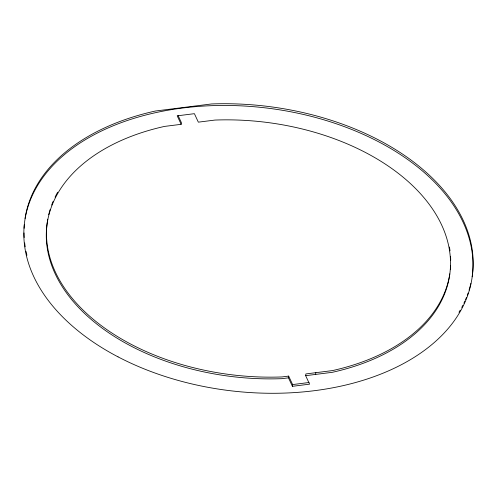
<?xml version="1.0" encoding="UTF-8"?>
<svg xmlns="http://www.w3.org/2000/svg" width="497" height="497" viewBox="0 0 497 497"><rect width="100%" height="100%" fill="white"/><g stroke="black" fill="none" stroke-linecap="round" stroke-linejoin="round"><path stroke-width="0.75" d="M449.797 273.841A202.925 128.257 6.6 0 1 332.474 370.588L305.854 373.937L305.649 375.67L309.594 384.156L292.416 386.318L288.471 377.832L281.818 378.671A202.925 128.257 6.6 0 1 55.13 273.698A202.925 128.257 6.6 0 1 164.526 126.412L181.163 124.318L181.362 122.585L178.025 115.41M288.471 377.832L288.67 376.099L282.023 376.937A202.925 128.257 6.6 0 1 47.296 222.171M292.416 386.318L292.615 384.579L288.67 376.099M315.638 374.415L315.837 372.682M305.649 375.67L332.276 372.321A202.925 128.257 6.6 0 0 441.671 225.042A202.925 128.257 6.6 0 0 214.977 120.063L198.34 122.156L194.402 113.676L177.218 115.838L181.163 124.318M292.615 384.579L309.047 382.51M470.87 283.452A225.47 142.509 6.6 0 1 469.062 290.124M468.093 293.068A225.47 142.509 6.6 0 1 467.298 295.261M466.447 297.448A225.47 142.509 6.6 0 1 465.54 299.616M464.906 301.052A225.47 142.509 6.6 0 1 463.906 303.195M462.856 305.313A225.47 142.509 6.6 0 1 461.75 307.419M460.203 310.19A225.47 142.509 6.6 0 1 458.979 312.24M26.919 255.222A225.47 142.509 6.6 0 1 26.043 251.407M25.198 246.798A225.47 142.509 6.6 0 1 24.664 242.946M24.185 237.541A225.47 142.509 6.6 0 1 24.03 232.919M24.104 228.322A225.47 142.509 6.6 0 1 24.341 224.52M25.049 218.512A225.47 142.509 6.6 0 1 155.406 111.017L211.467 103.96A225.47 142.509 6.6 0 1 472.15 276.754M47.408 221.426A202.925 128.257 6.6 0 1 47.78 219.183M48.718 214.71A202.925 128.257 6.6 0 1 50.147 209.51M51.645 205.093A202.925 128.257 6.6 0 1 53.092 201.453M55.055 197.147A202.925 128.257 6.6 0 1 57.646 192.233M449.437 247.015A202.925 128.257 6.6 0 1 450.021 250.873M450.549 256.284A202.925 128.257 6.6 0 1 450.704 260.148M450.624 265.522A202.925 128.257 6.6 0 1 450.35 269.331M118.044 356.865A225.47 142.509 6.6 0 0 471.951 278.488A225.47 142.509 6.6 0 0 155.207 112.751A225.47 142.509 6.6 0 0 118.044 356.865"/></g></svg>
